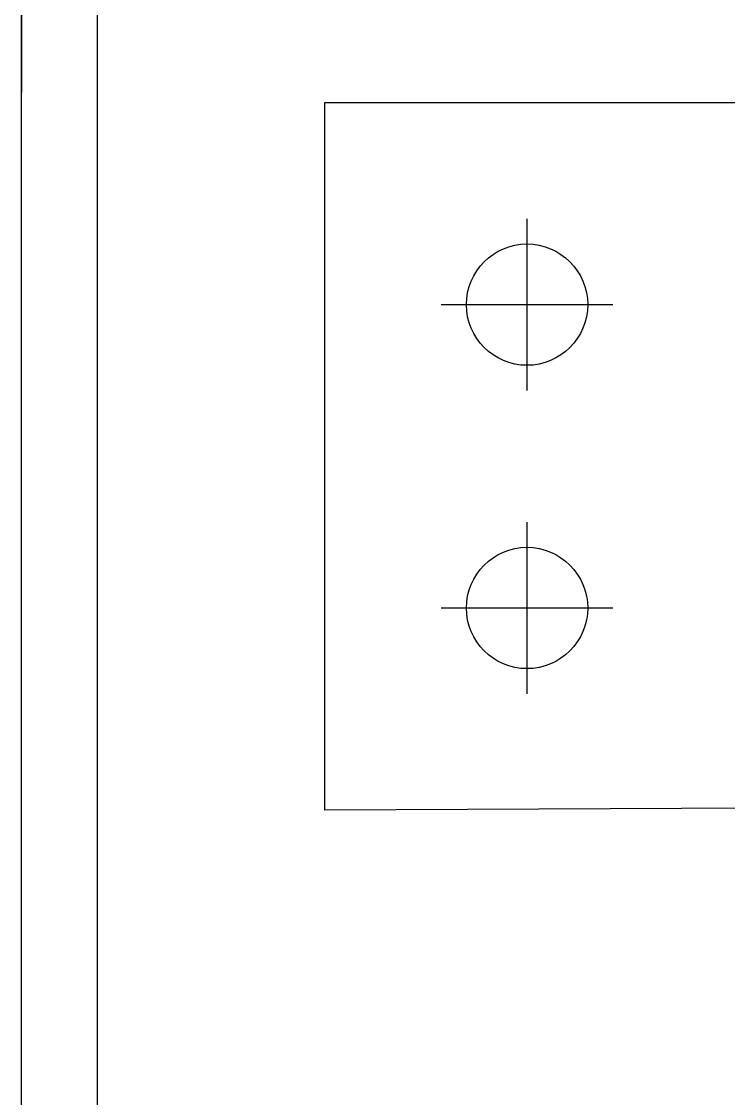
# Model space of a CAD drawing. Extents: x -668440 to 1010955, y -1678500 to 210463.
# Drawn here: x -320702 to -319304, y -898649 to -896519 of the extents above; entities that cross this region are included whole.
import ezdxf

# ---------------------------------------------------------------- set-up
doc = ezdxf.new("R2010")
doc.units = 0
doc.header["$MEASUREMENT"] = 0
doc.layers.get('0').update_dxf_attribs({"color": 3, "linetype": 'CONTINUOUS'})
for name, color, linetype in [('BOLT', 4, 'CONTINUOUS'), ('C400-R25-6M22_d', 7, 'CONTINUOUS'), ('CG400-9-3-3-M22@85-H-0x0x0x0x0(0.0)', 7, 'CONTINUOUS'), ('chole', 7, 'CONTINUOUS'), ('COL_H-300x300x10x15x13', 7, 'CONTINUOUS'), ('cwr_d', 7, 'CONTINUOUS')]:
    doc.layers.add(name, color=color, linetype=linetype)

# ---------------------------------------------------------------- blocks, each defined once
blk = doc.blocks.new('剛接合部C1Y')
at = {"layer": 'BOLT'}
for p, q in [((-199040.09265, -394349.59222), (-199040.09265, -394315.59222)), ((-199040.09265, -394349.59222), (-199040.09265, -394315.59222)), ((-199040.09265, -394349.59222), (-199040.09265, -394315.59222)), ((-199040.09265, -394349.59222), (-199040.09265, -394315.59222)), ((-199040.09265, -394349.59222), (-199040.09265, -394315.59222)), ((-199040.09265, -394349.59222), (-199040.09265, -394315.59222)), ((-199057.09265, -394332.59222), (-199023.09265, -394332.59222)), ((-199057.09265, -394332.59222), (-199023.09265, -394332.59222)), ((-199057.09265, -394332.59222), (-199023.09265, -394332.59222)), ((-199057.09265, -394332.59222), (-199023.09265, -394332.59222)), ((-199057.09265, -394332.59222), (-199023.09265, -394332.59222)), ((-199057.09265, -394332.59222), (-199023.09265, -394332.59222)), ((-199040.09265, -394332.59222), (-199040.09265, -394332.59222)), ((-199040.09265, -394332.59222), (-199040.09265, -394332.59222)), ((-199040.09265, -394409.59222), (-199040.09265, -394375.59222)), ((-199040.09265, -394409.59222), (-199040.09265, -394375.59222)), ((-199040.09265, -394409.59222), (-199040.09265, -394375.59222)), ((-199040.09265, -394409.59222), (-199040.09265, -394375.59222)), ((-199040.09265, -394409.59222), (-199040.09265, -394375.59222)), ((-199040.09265, -394409.59222), (-199040.09265, -394375.59222)), ((-199057.09265, -394392.59222), (-199023.09265, -394392.59222)), ((-199057.09265, -394392.59222), (-199023.09265, -394392.59222)), ((-199057.09265, -394392.59222), (-199023.09265, -394392.59222)), ((-199057.09265, -394392.59222), (-199023.09265, -394392.59222)), ((-199057.09265, -394392.59222), (-199023.09265, -394392.59222)), ((-199057.09265, -394392.59222), (-199023.09265, -394392.59222)), ((-199040.09265, -394392.59222), (-199040.09265, -394392.59222)), ((-199040.09265, -394392.59222), (-199040.09265, -394392.59222))]:
    blk.add_line(p, q, dxfattribs=at)
at = {"layer": 'C400-R25-6M22_d'}
for p, q in [((-199080.09265, -394432.59222), (-199080.09265, -394292.59222)), ((-199080.09265, -394292.59222), (-199080.09265, -394292.59222)), ((-199080.09265, -394292.59222), (-198880.09265, -394292.59222)), ((-198880.09265, -394431.59222), (-199080.09265, -394432.59222))]:
    blk.add_line(p, q, dxfattribs=at)
for centre in [(-199040.09265, -394332.59222), (-199040.09265, -394392.59222)]:
    blk.add_circle(centre, 12, dxfattribs=at)
at = {"layer": 'CG400-9-3-3-M22@85-H-0x0x0x0x0(0.0)'}
for p in [(-199140.09265, -394040.59222), (-199140.09265, -394290.59222)]:
    blk.add_line(p, (-199140.09265, -394290.59222), dxfattribs=at)
at = {"layer": 'chole'}
for centre in [(-199040.09265, -394332.59222), (-199040.09265, -394332.59222), (-199040.09265, -394392.59222), (-199040.09265, -394392.59222)]:
    blk.add_circle(centre, 12, dxfattribs=at)
at = {"layer": 'COL_H-300x300x10x15x13'}
for p, q in [((-199140.09265, -394932.59222), (-199140.09265, -393815.59222)), ((-199125.09265, -394932.59222), (-199125.09265, -393815.59222))]:
    blk.add_line(p, q, dxfattribs=at)
at = {"layer": 'cwr_d'}
for p, q in [((-199080.09265, -394292.59222), (-199080.09265, -394292.59222)), ((-199080.09265, -394292.59222), (-199080.09265, -394292.59222)), ((-199080.09265, -394432.59222), (-199080.09265, -394432.59222))]:
    blk.add_line(p, q, dxfattribs=at)
for centre in [(-199040.09265, -394332.59222), (-199040.09265, -394332.59222), (-199040.09265, -394392.59222), (-199040.09265, -394392.59222)]:
    blk.add_circle(centre, 12, dxfattribs=at)

msp = doc.modelspace()

# ---------------------------------------------------------------- block references
at = {"xscale": 10, "yscale": 10, "zscale": 10}
msp.add_blockref('剛接合部C1Y', (1670698.6842, 3046247.35843, 5600), dxfattribs=at)

doc.saveas('drawing.dxf')
